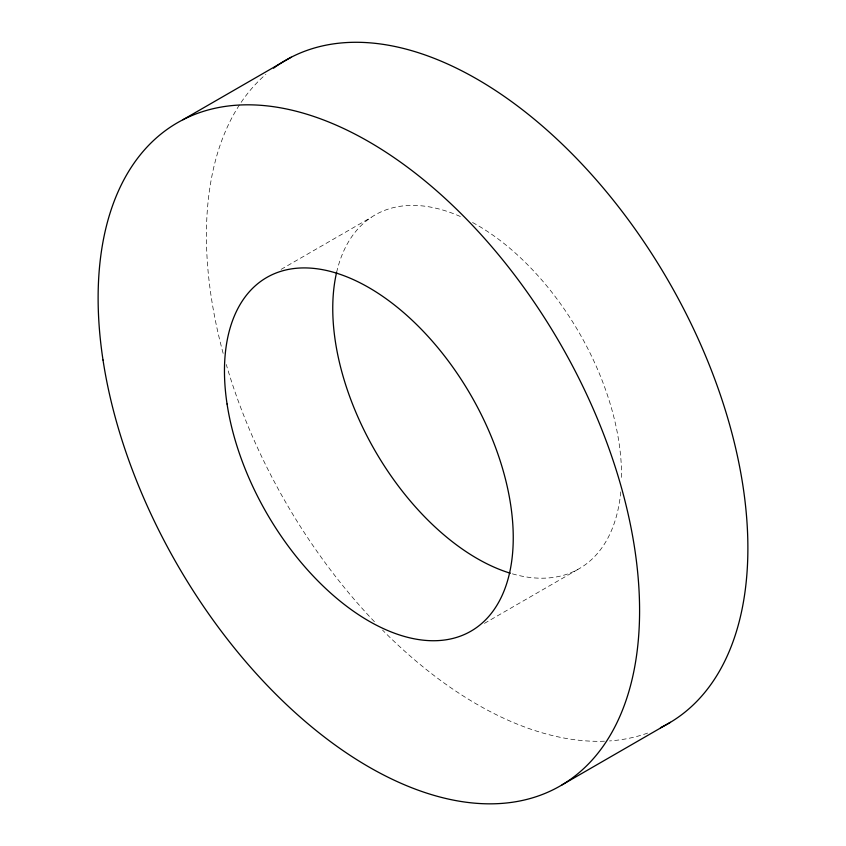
<?xml version="1.0" encoding="UTF-8"?>
<svg xmlns="http://www.w3.org/2000/svg" width="846" height="846" viewBox="0 0 846 846"><rect width="100%" height="100%" fill="white"/><g stroke="black" fill="none" stroke-linecap="round" stroke-linejoin="round"><path stroke-width="0.63" stroke-dasharray="4.23 3.17" d="M281.126 269.356L371.183 217.369M484.451 623.354L577.924 569.39M647.602 733.091A382.878 221.06 60 0 1 609.501 740.927M604.467 741.202A382.878 221.06 60 0 1 382.54 630.09M374.44 621.747A382.878 221.06 60 0 1 226.284 364.541M223.143 353.364A382.878 221.06 60 0 1 265.877 74.332M620.774 491.886A204.203 117.901 60 0 1 511.608 573.609M336.623 272.327A204.203 117.901 60 0 1 462.286 217.38M472.565 222.509A204.203 117.901 60 0 1 621.461 480.412"/><path stroke-width="1.27" d="M182.926 119.741L291.225 57.221M562.093 784.845L670.392 722.325M273.596 68.156A382.878 221.06 60 0 1 666.288 277.329A382.878 221.06 60 0 1 660.451 727.697M510.35 573.228A204.203 117.901 60 0 1 336.623 272.327M103.011 360.005A382.878 221.06 60 0 0 546.146 792.945A382.878 221.06 60 0 0 457.4 210.02A382.878 221.06 60 0 0 103.011 360.005M227.066 404.018A204.203 117.901 60 0 0 463.407 634.923A204.203 117.901 60 0 0 416.084 324.029A204.203 117.901 60 0 0 227.066 404.018"/></g></svg>
